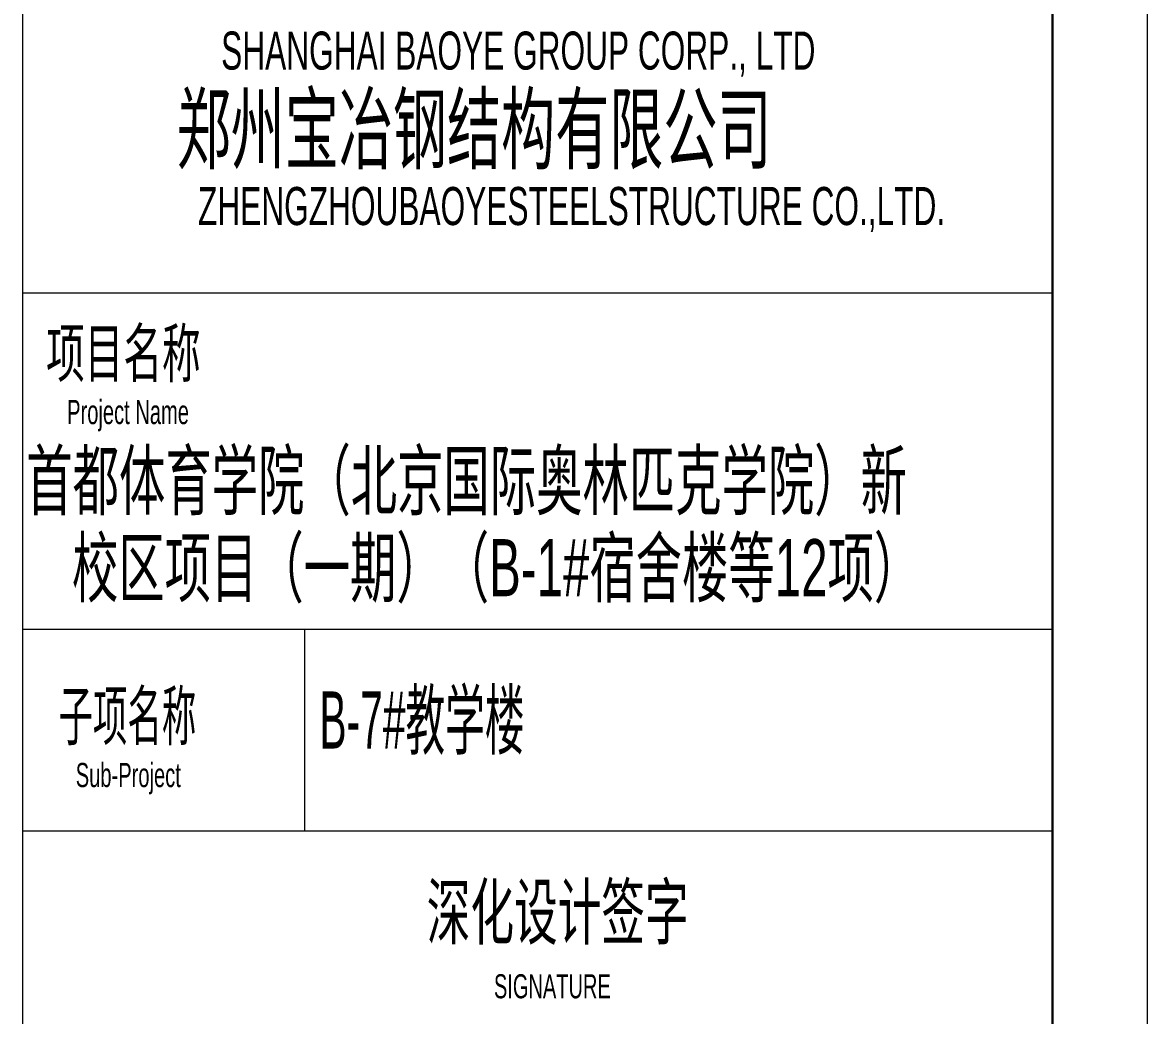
# Model space of a CAD drawing. Header units: millimetres. Extents: x 5 to 599, y 5 to 425.
# Drawn here: x 539.9 to 599, y 133 to 185.1 of the extents above; entities that cross this region are included whole.
import ezdxf

# ---------------------------------------------------------------- set-up
doc = ezdxf.new("R2010")
doc.units = ezdxf.units.MM
doc.linetypes.add('XKITLINE00', pattern=[0])
doc.layers.add('DrawingSheet', color=5, linetype='Continuous', lineweight=0)
doc.layers.add('OtherObjectType', color=1, linetype='Continuous', lineweight=0)
doc.styles.add('$TD_AUDIT_GENERATED_(8D)', font='ARIAL.TTF')

# ---------------------------------------------------------------- blocks, each defined once
blk = doc.blocks.new('*A1')
at = {"layer": 'DrawingSheet', "color": 5, "linetype": 'XKITLINE00', "lineweight": 0}
blk.add_line((599, 5), (599, 425), dxfattribs=at)
blk = doc.blocks.new('*A3')
at = {"layer": 'OtherObjectType', "color": 7, "linetype": 'XKITLINE00', "lineweight": 0}
for p, q in [((599, 5), (599, 425)), ((539.9, 420.298), (539.9, 9.6)), ((593.969, 420.298), (593.969, 9.6)), ((594.031, 420.349), (594.031, 9.651)), ((539.9, 170.937), (593.969, 170.937)), ((598.992, 169.243), (598.992, 169.243)), ((539.9, 153.279), (593.969, 153.279)), ((554.732, 142.685), (554.732, 153.279)), ((539.9, 142.685), (593.969, 142.685))]:
    blk.add_line(p, q, dxfattribs=at)
at = {"layer": 'OtherObjectType', "color": 7, "style": '$TD_AUDIT_GENERATED_(8D)'}
for s, height, width, p in [('SHANGHAI BAOYE GROUP CORP., LTD', 2, 0.595, (550.337, 182.666)), ('郑州宝冶钢结构有限公司', 3.5, 0.595, (548, 177.807)), ('ZHENGZHOUBAOYESTEELSTRUCTURE CO.,LTD.', 2, 0.595, (549.12, 174.5)), ('项目名称', 2.5, 0.595, (541.143, 166.521)), ('Project Name', 1.27134, 0.595, (542.245, 164.043)), ('首都体育学院（北京国际奥林匹克学院）新', 3, 0.595, (540.101, 159.585)), ('校区项目（一期）（B-1#宿舍楼等12项）', 3, 0.595, (542.5, 155)), ('子项名称', 2.5427, 0.522006, (541.79, 147.451)), ('B-7#教学楼', 3, 0.51, (555.5, 147)), ('Sub-Project', 1.27134, 0.595, (542.697, 144.973)), ('深化设计签字', 2.8252, 0.595, (561.136, 137.009)), ('SIGNATURE', 1.2657, 0.595, (564.667, 133.878))]:
    blk.add_text(s, height=height, dxfattribs=dict(at, width=width)).set_placement(p)

msp = doc.modelspace()

# ---------------------------------------------------------------- block references
at = {"lineweight": 0}
for name in ['*A1', '*A3']:
    msp.add_blockref(name, (0, 0), dxfattribs=at)

doc.saveas('drawing.dxf')
